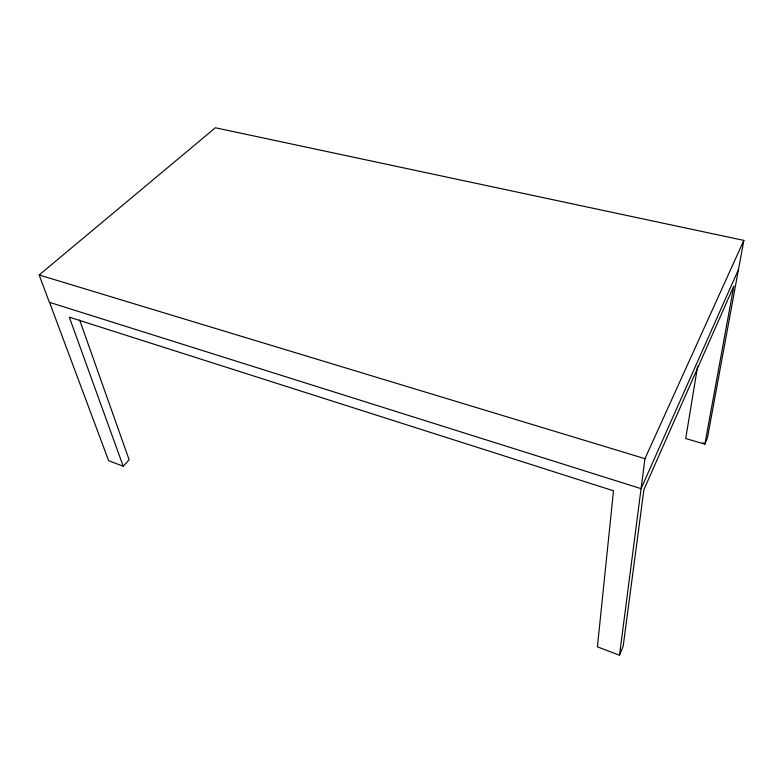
<?xml version="1.0" encoding="UTF-8"?>
<svg xmlns="http://www.w3.org/2000/svg" width="783" height="783" viewBox="0 0 783 783"><rect width="100%" height="100%" fill="white"/><g stroke="black" fill="none" stroke-linecap="round" stroke-linejoin="round"><path stroke-width="1.17" d="M79.641 319.963L129.117 459.778L123.205 466.228L69.305 317.164L613.5 490.794L597.409 646.817L619.5 655.234L644.957 458.672L743.85 240.401L215.374 127.766L39.15 274.98L49.349 302.287L641.071 488.661L738.467 269.577M697.594 366.415L685.722 438.549L704.876 444.127L707.46 437.717L743.85 240.401M619.5 655.234L623.199 646.083L643.9 489.678L733.798 286.157L704.876 444.127L702.938 442.728M39.15 274.98L644.957 458.672M123.205 466.228L108.631 460.678L49.525 302.346"/></g></svg>
